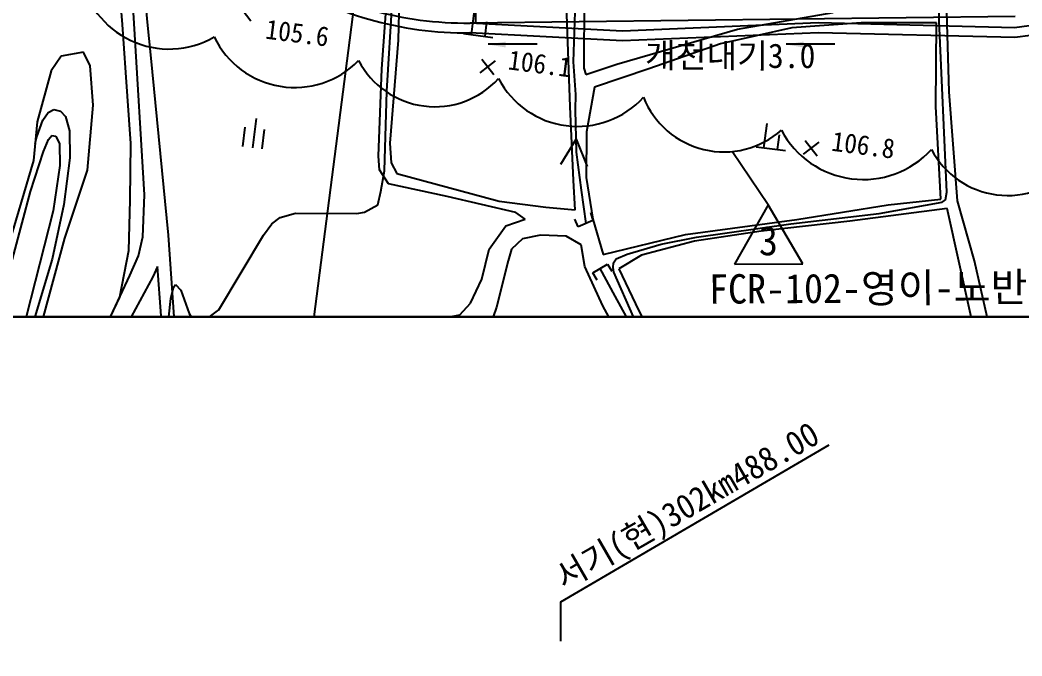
# Model space of a CAD drawing. Header units: millimetres. Extents: x 4198 to 4994, y 1103 to 1807.
# Drawn here: x 4520.5 to 4622.8, y 1363.4 to 1428.3 of the extents above; entities that cross this region are included whole.
import ezdxf
from ezdxf.enums import TextEntityAlignment as Align
from ezdxf.xclip import XClip

# ---------------------------------------------------------------- set-up
doc = ezdxf.new("R2010")
doc.units = ezdxf.units.MM
doc.header["$LTSCALE"] = 10
doc.header["$MEASUREMENT"] = 0
doc.header["$XCLIPFRAME"] = 2
doc.layers.add('TX-PAPR', color=2, linetype='Continuous', plot=False)
for name, color, linetype in [('TZ-BASE', 253, 'Continuous'), ('TZ-LEAL', 1, 'Continuous'), ('TZ-LEAT', 3, 'Continuous')]:
    doc.layers.add(name, color=color, linetype=linetype)
doc.styles.add('HANA', font='GulimChe.ttf')
doc.styles.get("Standard").update_dxf_attribs({"font": 'GulimChe.ttf'})

# ---------------------------------------------------------------- blocks, each defined once
blk = doc.blocks.new('JD-DFHDH6GH34GH7')
at = {"layer": 'TZ-BASE'}
for p, q in [((255.64, -175), (301.43, 181.33)), ((250.13, -45.01, 105), (248.74, -22.05, 105)), ((249.72, -25.97, 105.41), (251.46, -44.88, 105.41)), ((332.31, -44.76, 107), (332.33, -37.25, 107)), ((294.64, -53.49, 105.92), (294.18, -40.85, 105.92)), ((248.61, -41.37, 107.67), (248.88, -45.13, 107.67)), ((275.4, -49.64, 105.41), (275.91, -42.58, 105.41)), ((275.92, -51.93, 106), (276.49, -42.52, 106)), ((277.18, -42.46, 105.92), (277.06, -46.72, 105.92)), ((285.01, -44.89), (284.98, -42.89)), ((296.07, -41.97, 106.26), (296.05, -49.57, 106.26)), ((360, -42.84), (340, -45.46)), ((260.81, -43.16, 105.59), (262.03, -44.75, 105.59)), ((284.56, -46.16, 106.01), (284.88, -43.68, 106.01)), ((294.98, -48.93, 105.84), (295.14, -43.82, 105.84)), ((311.74, -45.59, 106.26), (321.48, -43.91, 106.26)), ((333.34, -52.02, 107.34), (333.11, -43.87, 107.34)), ((360.13, -43.83), (340.05, -46.46)), ((360.13, -43.83), (340.05, -46.46)), ((251.18, -62.51, 105), (250.13, -45.01, 105)), ((251.46, -44.88, 105.41), (251.77, -48.24, 105.41)), ((340.08, -44.31), (284.42, -44.98)), ((300, -45.79), (284.42, -44.98)), ((285.95, -46.34, 106.01), (286.14, -44.86, 106.01)), ((320, -44.97), (300, -45.79)), ((324.35, -44.95, 106.81), (317.28, -45.46, 106.81)), ((340, -45.46), (320, -44.97)), ((332.03, -44.97, 106.81), (324.35, -44.95, 106.81)), ((331.99, -53.5, 106.81), (332.03, -44.97, 106.81)), ((333.1, -62.25, 107), (332.31, -44.76, 107)), ((248.88, -45.13, 107.67), (249.24, -50.02, 107.67)), ((299.99, -46.79), (284.4, -45.98)), ((299.99, -46.79), (284.4, -45.98)), ((299.39, -49.19, 106.26), (311.74, -45.59, 106.26)), ((320.01, -45.97), (299.99, -46.79)), ((320.01, -45.97), (299.99, -46.79)), ((317.28, -45.46, 106.81), (309.99, -47.09, 106.81)), ((340.05, -46.46), (320.01, -45.97)), ((340.05, -46.46), (320.01, -45.97)), ((277.06, -46.72, 105.92), (276.22, -57.26, 105.92)), ((283.76, -46.06, 106.01), (286.74, -46.44, 106.01)), ((244.95, -47.94, 106.81), (242.68, -48.37, 106.81)), ((245.63, -49.35, 106.81), (244.95, -47.94, 106.81)), ((291.27, -47.14), (286.27, -47.14)), ((309.99, -47.09, 106.81), (302.67, -49.67, 106.81)), ((321.68, -47.14), (316.68, -47.14)), ((242.68, -48.37, 106.81), (241.63, -49.86, 106.81)), ((251.77, -48.24, 105.41), (253.59, -66.63, 105.41)), ((285.45, -50.05, 106.12), (287.03, -48.83, 106.12)), ((285.63, -48.65, 106.12), (286.85, -50.23, 106.12)), ((295.22, -52.29, 105.84), (294.98, -48.93, 105.84)), ((241.63, -49.86, 106.81), (240.23, -55.07, 106.81)), ((245.93, -53.37, 106.81), (245.63, -49.35, 106.81)), ((249.24, -50.02, 107.67), (249.76, -57.27, 107.67)), ((275.08, -58.59, 105.41), (275.4, -49.64, 105.41)), ((296.05, -49.57, 106.26), (296.23, -50.22, 106.26)), ((296.23, -50.22, 106.26), (299.39, -49.19, 106.26)), ((302.67, -49.67, 106.81), (297.12, -51.53, 106.81)), ((275.67, -60.09, 106), (275.92, -51.93, 106)), ((297.12, -51.53, 106.81), (296.3, -56.08, 106.81)), ((334.19, -63.15, 107.34), (333.34, -52.02, 107.34)), ((295.2, -53.85, 105.84), (295.22, -52.29, 105.84)), ((240.8, -54.9, 105), (241.34, -54.11, 105)), ((241.34, -54.11, 105), (241.93, -53.82, 105)), ((241.93, -53.82, 105), (242.6, -53.98, 105)), ((242.6, -53.98, 105), (243.11, -54.54, 105)), ((245.34, -59.99, 106.81), (245.93, -53.37, 106.81)), ((294.97, -61.06, 105.92), (294.64, -53.49, 105.92)), ((295.29, -58.15, 105.84), (295.2, -53.85, 105.84)), ((332.49, -62.96, 106.81), (331.99, -53.5, 106.81)), ((240.23, -55.07, 106.81), (239.85, -59.01, 106.81)), ((240.19, -56.6, 105), (240.8, -54.9, 105)), ((243.11, -54.54, 105), (243.5, -56, 105)), ((262.57, -54.73, 105.92), (262.19, -57.71, 105.92)), ((314.43, -57.72, 106.85), (314.75, -55.24, 106.85)), ((243.5, -56, 105), (243.55, -58.74, 105)), ((261.2, -57.58, 105.92), (261.45, -55.6, 105.92)), ((263.18, -57.84, 105.92), (263.44, -55.85, 105.92)), ((296.3, -56.08, 106.81), (296.28, -60.74, 106.81)), ((240.02, -57.29, 105), (240.19, -56.6, 105)), ((240.85, -58.1, 106), (241.36, -56.87, 106)), ((241.36, -56.87, 106), (241.7, -56.48, 106)), ((241.7, -56.48, 106), (242.11, -56.52, 106)), ((242.11, -56.52, 106), (242.48, -57.33, 106)), ((249.76, -57.27, 107.67), (249.69, -63.05, 107.67)), ((276.22, -57.26, 105.92), (276.37, -59.25, 105.92)), ((293.68, -59.38, 105.84), (295.26, -56.83, 105.84)), ((295.26, -56.83, 105.84), (296.36, -59.62, 105.84)), ((315.82, -57.9, 106.85), (316.01, -56.41, 106.85)), ((318.46, -58.36, 106.79), (320.05, -57.14, 106.79)), ((318.64, -56.96, 106.79), (319.87, -58.54, 106.79)), ((239.55, -62.19, 106), (240.85, -58.1, 106)), ((242.48, -57.33, 106), (242.53, -59.53, 106)), ((295.8, -62.06, 105.84), (295.29, -58.15, 105.84)), ((314.87, -63.53), (311.17, -58.1)), ((313.64, -57.62, 106.85), (316.62, -58, 106.85)), ((239.85, -59.01, 106.81), (237.31, -67.54, 106.81)), ((243.55, -58.74, 105), (242.93, -63.52, 105)), ((275.17, -59.96, 105.41), (275.08, -58.59, 105.41)), ((276.37, -59.25, 105.92), (276.94, -60.36, 105.92)), ((242.53, -59.53, 106), (241.84, -64.17, 106)), ((243.04, -66.94, 106.81), (245.34, -59.99, 106.81)), ((276.08, -61.4, 105.41), (275.17, -59.96, 105.41)), ((275.29, -62.2, 106), (275.67, -60.09, 106)), ((276.94, -60.36, 105.92), (287.39, -63.16, 105.92)), ((295.14, -64.06, 105.92), (294.97, -61.06, 105.92)), ((296.28, -60.74, 106.81), (296.94, -65, 106.81)), ((235.8, -76.14, 106), (239.55, -62.19, 106)), ((275, -63.53, 106), (275.29, -62.2, 106)), ((282.08, -62.7, 105.41), (276.08, -61.4, 105.41)), ((296.26, -65.45, 105.84), (295.8, -62.06, 105.84)), ((332.96, -63.02, 107), (333.1, -62.25, 107)), ((80, -63.1), (700, -142.77)), ((249.69, -63.05, 107.67), (249.53, -68.25, 107.67)), ((251.02, -66.81, 105), (251.18, -62.51, 105)), ((289.08, -64.32, 105.41), (282.08, -62.7, 105.41)), ((287.39, -63.16, 105.92), (292.15, -63.79, 105.92)), ((326.18, -64.44, 107), (332.63, -63.28, 107)), ((327.12, -63.53, 106.81), (332.49, -62.96, 106.81)), ((332.63, -63.28, 107), (332.96, -63.02, 107)), ((335.92, -69.28, 107.34), (334.19, -63.15, 107.34)), ((241.84, -64.17, 106), (237.02, -83.26, 106)), ((242.93, -63.52, 105), (241.74, -69.09, 105)), ((265.04, -64.85, 106), (266.59, -64.4, 106)), ((266.59, -64.4, 106), (272.84, -64.43, 106)), ((272.84, -64.43, 106), (273.65, -64.31, 106)), ((273.65, -64.31, 106), (275, -63.53, 106)), ((290.06, -65.01, 105.41), (289.08, -64.32, 105.41)), ((292.15, -63.79, 105.92), (295.14, -64.06, 105.92)), ((296.72, -64.32), (296.95, -65.15)), ((314.87, -63.53), (311.41, -69.62)), ((318.41, -69.57), (314.87, -63.53)), ((317.16, -65.49, 107), (326.18, -64.44, 107)), ((317.77, -65.05, 106.81), (327.12, -63.53, 106.81)), ((333.14, -63.93, 107.27), (323.2, -65.23, 107.27)), ((336.12, -77.48, 107.27), (333.14, -63.93, 107.27)), ((264.16, -65.5, 106), (265.04, -64.85, 106)), ((288.07, -65.69, 105.41), (290.06, -65.01, 105.41)), ((295.46, -65.8), (295.12, -65.02)), ((296.95, -65.15), (295.46, -65.8)), ((296.94, -65, 106.81), (298, -68.61, 106.81)), ((306.42, -66.58, 106.81), (317.77, -65.05, 106.81)), ((323.2, -65.23, 107.27), (314.13, -66.24, 107.27)), ((263.34, -66.63, 106), (264.16, -65.5, 106)), ((286.37, -68.07, 105.41), (288.07, -65.69, 105.41)), ((314.13, -66.24, 107.27), (307.32, -67.27, 107.27)), ((307.54, -66.84, 107), (317.16, -65.49, 107)), ((239.68, -79.4, 106.81), (243.04, -66.94, 106.81)), ((250.55, -68.75, 105), (251.02, -66.81, 105)), ((253.59, -66.63, 105.41), (254.25, -76.44, 105.41)), ((258.76, -74.27, 106), (263.34, -66.63, 106)), ((289.76, -67.03, 106.88), (288.64, -68.09, 106.88)), ((291.6, -66.63, 106.88), (289.76, -67.03, 106.88)), ((294.23, -66.75, 106.88), (291.6, -66.63, 106.88)), ((295.75, -67.62, 106.88), (294.23, -66.75, 106.88)), ((298, -68.61, 106.81), (306.42, -66.58, 106.81)), ((307.32, -67.27, 107.27), (301.91, -68.68, 107.27)), ((303.92, -67.58, 107), (307.54, -66.84, 107)), ((249.53, -68.25, 107.67), (248.63, -72.98, 107.67)), ((285.62, -71.15, 105.41), (286.37, -68.07, 105.41)), ((288.64, -68.09, 106.88), (288.32, -69.26, 106.88)), ((296.14, -69.85, 106.88), (295.75, -67.62, 106.88)), ((300.45, -68.59, 107), (303.92, -67.58, 107)), ((241.74, -69.09, 105), (238.49, -80.07, 105)), ((249.66, -70.78, 105), (250.55, -68.75, 105)), ((288.32, -69.26, 106.88), (287.11, -74.01, 106.88)), ((299.04, -69.95, 107), (299.07, -69.46, 107)), ((299.07, -69.46, 107), (299.34, -69.05, 107)), ((299.34, -69.05, 107), (300.45, -68.59, 107)), ((301.91, -68.68, 107.27), (299.62, -70.09, 107.27)), ((339.88, -86.54, 107.34), (335.92, -69.28, 107.34)), ((252.49, -69.86, 105.92), (252.03, -70.91, 105.92)), ((252.86, -74.89, 105.92), (252.49, -69.86, 105.92)), ((297.98, -73.85, 106.88), (296.14, -69.85, 106.88)), ((296.96, -70.5, 106.06), (298.45, -69.6, 106.06)), ((297.4, -71.23, 106.06), (296.96, -70.5, 106.06)), ((299.24, -72.87, 106.06), (297.71, -70.05, 106.06)), ((298.45, -69.6, 106.06), (298.89, -70.33, 106.06)), ((299.09, -70.44, 107), (299.04, -69.95, 107)), ((301.15, -75.13, 107), (299.09, -70.44, 107)), ((299.62, -70.09, 107.27), (301.3, -73.65, 107.27)), ((311.41, -69.62), (318.41, -69.57)), ((245.22, -80.31, 105), (249.66, -70.78, 105)), ((252.03, -70.91, 105.92), (249.1, -76.32, 105.92)), ((284.46, -73.58, 105.41), (285.62, -71.15, 105.41)), ((253.86, -73.11, 106), (254.13, -71.98, 106)), ((254.13, -71.98, 106), (254.34, -71.69, 106)), ((254.34, -71.69, 106), (254.89, -72.28, 106)), ((254.89, -72.28, 106), (255.72, -74.66, 106)), ((248.63, -72.98, 107.67), (246.01, -78.41, 107.67)), ((253.14, -79.53, 106), (253.86, -73.11, 106)), ((283.39, -74.77, 105.41), (284.46, -73.58, 105.41)), ((301.76, -77.57, 106.06), (299.24, -72.87, 106.06)), ((301.3, -73.65, 107.27), (303.96, -79.23, 107.27)), ((255.72, -74.66, 106), (256.07, -75.2, 106)), ((257.66, -75.11, 106), (258.76, -74.27, 106)), ((287.11, -74.01, 106.88), (286.71, -75.15, 106.88)), ((301.37, -80.18, 106.88), (297.98, -73.85, 106.88)), ((253.17, -79.31, 105.92), (252.86, -74.89, 105.92)), ((281.51, -75.17, 105.41), (283.39, -74.77, 105.41))]:
    blk.add_line(p, q, dxfattribs=at)
for centre, radius, start, end in [((284, -10.09), 34.89, 237.2587, 270.6887), ((253.7, -38.39), 9.24, 189.874, 299.874), ((284, -10.09), 35.89, 237.2587, 270.6371), ((284, -10.09), 35.89, 237.2587, 270.6371), ((266.51, -42.45), 9.11, 205.7044, 315.7044), ((280.82, -44.73), 8.79, 207.6776, 317.6776), ((295.39, -46.42), 9.11, 207.6776, 317.6776), ((310.35, -49.3), 8.84, 201.5676, 311.5676), ((324.56, -51.54), 9.42, 207.6776, 317.6776), ((339.31, -53.8), 8.79, 207.6776, 317.6776)]:
    blk.add_arc(centre, radius, start, end, dxfattribs=at)
for points in [[(288.07, -46.87), (288.07, -47.47), (286.27, -47.17)], [(318.48, -46.87), (318.48, -47.47), (316.68, -47.17)]]:
    blk.add_solid(points, dxfattribs=at)
at = {"layer": 'TZ-BASE', "style": 'HANA'}
for s, height, rotation, p in [('105.6', 2, 352.6776, (263.44, -46.56, 105.59)), ('개천내기3.0', 2.5, 359.7997, (302.28, -49.52)), ('106.1', 2, 352.6776, (288.22, -49.7, 106.12)), ('106.8', 2, 352.6776, (321.24, -58.01, 106.79)), ('3', 3, 0.3776, (313.92, -68.71)), ("FCR-102-영이-노반-R-175('05.12.05)", 3, 0.3776, (308.83, -73.65))]:
    blk.add_text(s, height=height, rotation=rotation, dxfattribs=at).set_placement(p)

msp = doc.modelspace()

# ---------------------------------------------------------------- linework, layer by layer
at = {"layer": 'TX-PAPR', "flags": 128}
msp.add_lwpolyline([(4282.02, 1398), (4282.02, 1548), (4982.02, 1548), (4982.02, 1398), (4282.02, 1398)], dxfattribs=at)
at = {"layer": 'TZ-LEAL'}
msp.add_lwpolyline([(4603.07, 1384.9), (4575.68, 1368.87), (4575.68, 1364.87)], dxfattribs=at)

# ---------------------------------------------------------------- block references
at = {"layer": 'TZ-BASE'}
ref = msp.add_blockref('JD-DFHDH6GH34GH7', (4282.02, 1473), dxfattribs=at)
XClip(ref).set_block_clipping_path([(0.0000000001, -75), (700.0000000011, 75.0000000102)])

# ---------------------------------------------------------------- texts
at = {"layer": 'TZ-LEAT'}
msp.add_text('서기(현)302km488.00', height=2.5, rotation=30, dxfattribs=at).set_placement((4589.18, 1377.66), align=Align.CENTER)

doc.saveas('drawing.dxf')
